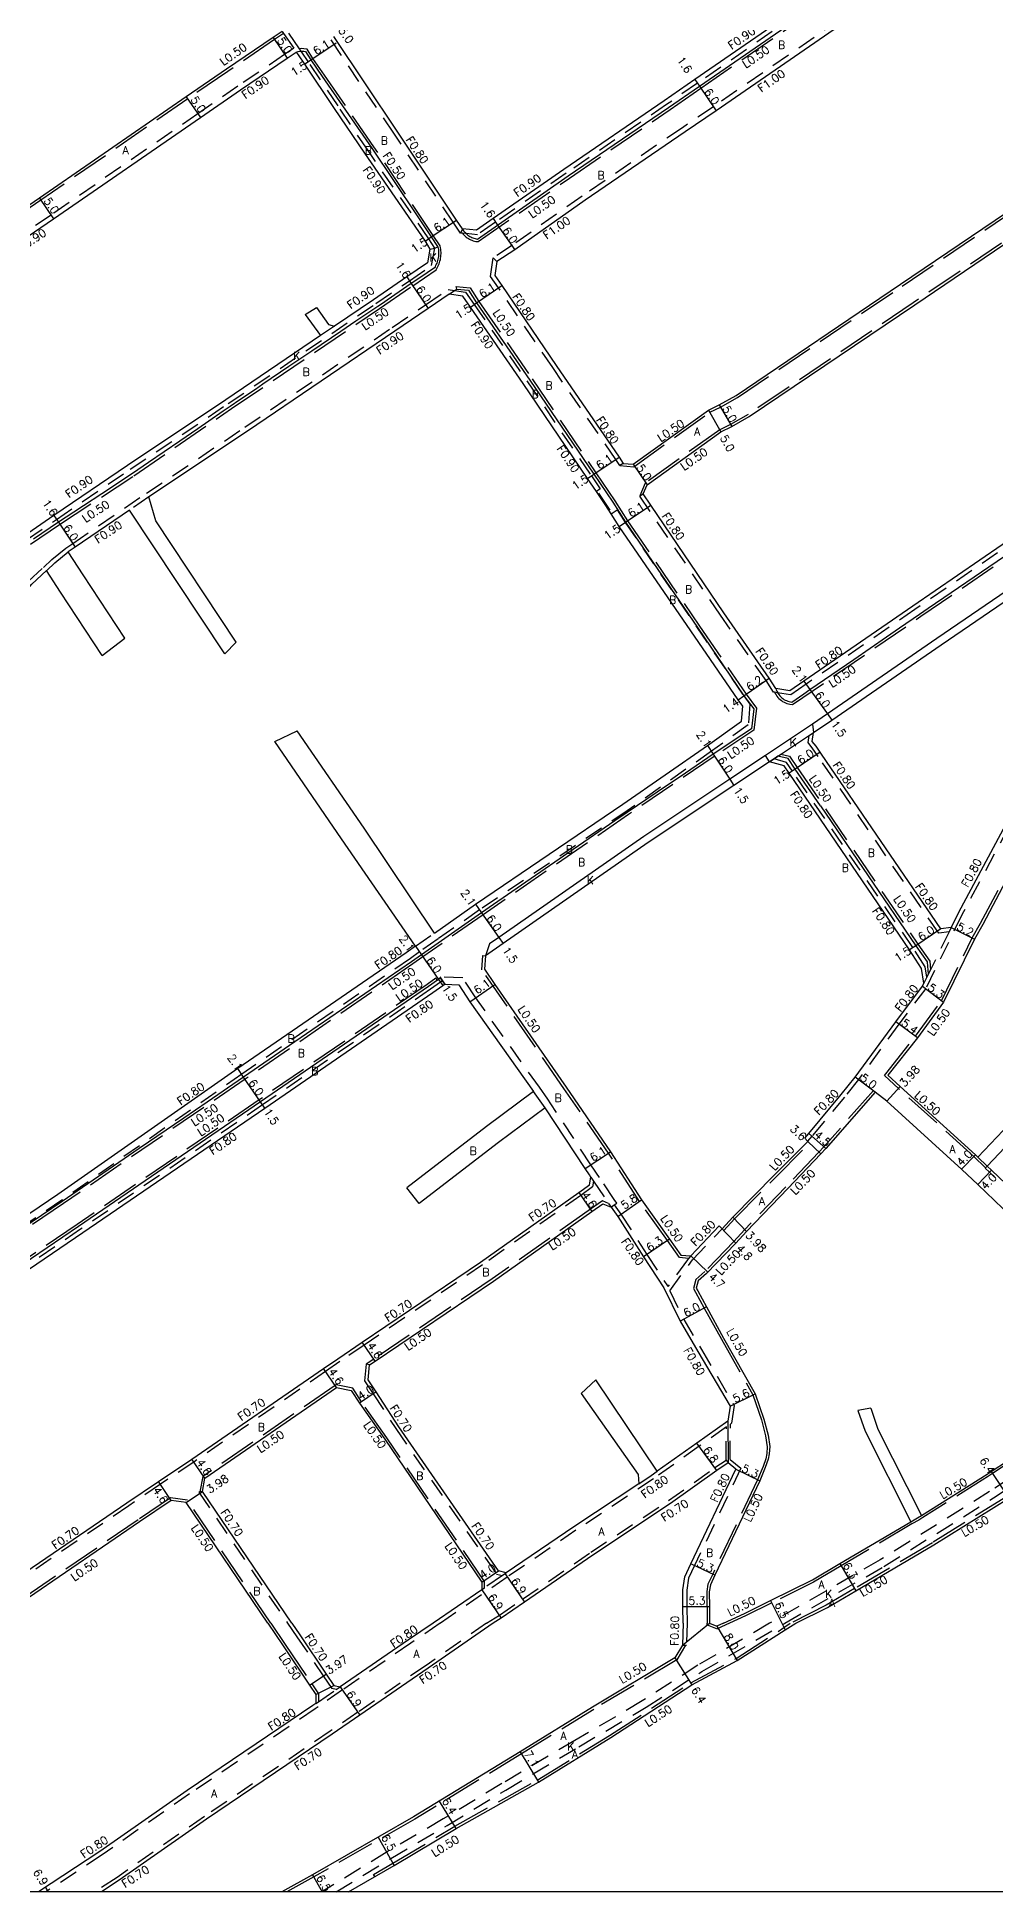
# Model space of a CAD drawing. Header units: metres. Extents: x -9600 to -8800, y -111600 to -110999.
# Drawn here: x -9352.4 to -9160.6, y -111600 to -111229.2 of the extents above; entities that cross this region are included whole.
import ezdxf

# ---------------------------------------------------------------- set-up
doc = ezdxf.new("R2010")
doc.units = ezdxf.units.M
doc.header["$LTSCALE"] = 2.5
doc.linetypes.add('2232000', pattern=[2.5, 1.5, -1])
doc.linetypes.add('22330', pattern=[4, 3, -1])
for name, color, linetype in [('2101000', 177, 'Continuous'), ('2101001', 1, 'Continuous'), ('2102000', 191, 'Continuous'), ('2102001', 191, 'Continuous'), ('2213000', 6, 'Continuous'), ('2227000', 3, 'Continuous'), ('2232000', 4, '2232000'), ('2233000', 62, '22330'), ('5107000', 24, '2232000'), ('6165200', 3, 'Continuous'), ('9201100', 215, 'Continuous'), ('9201500', 222, 'Continuous'), ('9202100', 82, 'Continuous'), ('9202200', 155, 'Continuous'), ('9203500', 155, 'Continuous'), ('999', 7, 'Continuous')]:
    doc.layers.add(name, color=color, linetype=linetype)
doc.styles.add('Dm_Anotation', font='txt.shx', dxfattribs={"bigfont": 'pscdm.shx'})

msp = doc.modelspace()

# ---------------------------------------------------------------- linework, layer by layer
at = {"layer": '2101000'}
for points in [[(-9139.75, -111191.52), (-9162.36, -111206.82), (-9172.96, -111214.06), (-9183.18, -111220.81), (-9186.07, -111222.92), (-9216.5, -111243.93), (-9222.72, -111248.1), (-9242.77, -111261.78), (-9256.84, -111271.67), (-9260.43, -111274.04), (-9260.85, -111276.81), (-9259.42, -111278.85), (-9248.58, -111294.8), (-9235.96, -111313.14), (-9235.15, -111314.39), (-9233.16, -111314.54), (-9218.04, -111303.74), (-9215.9, -111302.7), (-9212.54, -111300.79), (-9179.62, -111278.54), (-9153.73, -111261.04)], [(-9190.39, -111216.67), (-9220.8, -111237.66), (-9226.96, -111241.91), (-9247.04, -111255.61), (-9261.18, -111265.43), (-9264.52, -111267.75), (-9267.31, -111267.48), (-9268.47, -111265.73), (-9280.37, -111247.95), (-9293.05, -111229.07)], [(-9303.38, -111228.01), (-9305.2, -111229.25), (-9314.52, -111235.59), (-9322.55, -111241.12), (-9351.94, -111261.35), (-9360.7, -111267.38), (-9363.11, -111269.06), (-9368.09, -111266.74), (-9382.4, -111245.8), (-9392.48, -111231.05), (-9393.1, -111230.14), (-9393.5, -111229.56), (-9392.73, -111226.66)], [(-9357.8, -111271.45), (-9349.11, -111265.47), (-9319.72, -111245.24), (-9311.71, -111239.73), (-9302.39, -111233.39), (-9300.55, -111232.14), (-9300.14, -111232.68), (-9298.89, -111234.54), (-9292.94, -111243.41), (-9286.93, -111252.35), (-9274.79, -111269.96), (-9273.8, -111271.55), (-9274.29, -111274.31), (-9278.43, -111277.12), (-9285.11, -111281.66), (-9292.88, -111286.93)], [(-9082.79, -111278.24), (-9093.17, -111285.24), (-9098.75, -111289.11), (-9122.74, -111305.74), (-9129.27, -111310.2), (-9150.34, -111324.57), (-9177.21, -111342.93), (-9198.98, -111357.9), (-9201.82, -111359.84), (-9204.58, -111359.37), (-9205.9, -111357.36), (-9215.03, -111344.26), (-9229.62, -111322.72), (-9231.11, -111320.51), (-9230.33, -111318.67), (-9215.57, -111308.09), (-9213.43, -111307.04), (-9209.9, -111305.04), (-9176.81, -111282.68), (-9150.89, -111265.15), (-9147.47, -111262.81), (-9132.45, -111252.52), (-9120.51, -111244.34), (-9106.41, -111234.77)], [(-9272.92, -111408.29), (-9264.66, -111402.53), (-9235.18, -111382.55), (-9218.3, -111370.8), (-9211.47, -111365.91), (-9211.22, -111362.92), (-9212.15, -111361.69), (-9221.61, -111347.88), (-9235.91, -111326.98), (-9237.53, -111324.46), (-9238.58, -111322.82), (-9240.49, -111320.01), (-9242.25, -111317.41), (-9255.15, -111298.42), (-9265.7, -111283.13), (-9267.19, -111280.96), (-9269.96, -111280.58), (-9274.16, -111283.4), (-9280.84, -111287.95), (-9310.34, -111307.93), (-9330.02, -111321.1)], [(-9295.72, -111288.85), (-9314.66, -111301.67), (-9334.29, -111314.81), (-9349.04, -111324.84), (-9355.12, -111328.98), (-9357.85, -111332.16), (-9359.16, -111333.68), (-9382.72, -111361.14)], [(-9333.94, -111323.77), (-9344.76, -111331.12), (-9346.17, -111332.08)], [(-9158.65, -111386.65), (-9168.04, -111404.19), (-9169.5, -111407.16), (-9171.61, -111407.46), (-9195.47, -111372.52), (-9195.75, -111372.12), (-9196.55, -111370.96), (-9197.3, -111369.98), (-9197.07, -111368.21), (-9193.41, -111365.71), (-9171.5, -111350.66), (-9145.06, -111332.59)], [(-9276.7, -111410.9), (-9278.53, -111412.27), (-9312.26, -111435.37), (-9348.28, -111460.54), (-9378.6, -111481.08), (-9399.31, -111494.84), (-9406.31, -111499.54), (-9408.91, -111498.82), (-9409.24, -111498.18), (-9411.19, -111494.59), (-9427.49, -111464.58), (-9431.27, -111457.87), (-9439.76, -111442.81), (-9440.11, -111439.33), (-9434.94, -111433.32), (-9417.33, -111412.68), (-9393.98, -111385.95), (-9388.95, -111379.94), (-9363.05, -111349.9), (-9353.47, -111338.56), (-9350.52, -111335.82)], [(-9137.44, -111410.38), (-9131.67, -111405.68), (-9125.98, -111401.03), (-9108.06, -111386.52), (-9107.27, -111384.68), (-9110.75, -111379.78), (-9121.03, -111364.22), (-9122.41, -111362.12), (-9125.09, -111361.76), (-9131.77, -111365.26), (-9134.24, -111366.56), (-9135.77, -111368.26), (-9150.9, -111385.16), (-9152.96, -111387.47), (-9153.98, -111389.15), (-9163.19, -111406.56), (-9164.85, -111409.5), (-9171.03, -111422.12), (-9176.28, -111429.25), (-9182.18, -111436.71), (-9179.72, -111438.97), (-9164.66, -111452.61), (-9164.65, -111452.62), (-9164.17, -111453.07)], [(-9162.29, -111454.88), (-9161.44, -111455.7), (-9151.4, -111465.3), (-9148.31, -111465.61), (-9146.73, -111463.72), (-9128, -111441.34), (-9123.54, -111437.41), (-9098.96, -111415.67), (-9092.26, -111409.98), (-9090.37, -111408.53), (-9104.42, -111388.71), (-9105.55, -111389.64), (-9123.5, -111403.8), (-9129.09, -111408.73), (-9133.88, -111412.61)], [(-9366.35, -111483.83), (-9343.25, -111468.19), (-9306.84, -111443.3), (-9273.22, -111420.18), (-9271.21, -111418.78), (-9270.8, -111418.5), (-9268.01, -111418.62), (-9265.8, -111422.02), (-9253.06, -111439.94), (-9262.5, -111447), (-9278.41, -111459.2)], [(-9184.69, -111440.08), (-9194.6, -111451.36), (-9195.58, -111452.41), (-9202.21, -111459.39), (-9210.48, -111467.97), (-9212.62, -111470.32), (-9218.44, -111476.34), (-9220.13, -111477.84), (-9220.52, -111479.29), (-9220.22, -111479.85), (-9218.48, -111483.01), (-9215.04, -111489.26), (-9208.73, -111500.42), (-9206.99, -111505.5), (-9206.13, -111508.7), (-9205.82, -111510.97), (-9205.93, -111512.4), (-9206.13, -111513.51), (-9206.7, -111515.18), (-9207.81, -111517.8), (-9216.78, -111536.69), (-9217.7, -111538.62), (-9217.91, -111540), (-9217.89, -111542.99), (-9217.86, -111546.29)], [(-9154.17, -111468.19), (-9164.2, -111458.59), (-9167.38, -111455.55), (-9182.39, -111441.92), (-9184.69, -111440.08)], [(-9369.78, -111546.29), (-9354.69, -111536), (-9334.48, -111522.22), (-9328.13, -111517.92), (-9321.44, -111513.48), (-9295.09, -111495.36), (-9292.23, -111493.39), (-9287.35, -111490.09), (-9263.71, -111474.07), (-9244.04, -111460.18), (-9241.89, -111458.66), (-9241.61, -111457.08), (-9241.9, -111456.65), (-9242.75, -111455.37), (-9250.78, -111443.24), (-9260.09, -111450.19), (-9275.98, -111462.38)], [(-9231.99, -111518.4), (-9245.02, -111527.04), (-9258.55, -111536.23), (-9260.09, -111535.83), (-9280.06, -111506.99), (-9284.58, -111500.05), (-9286.16, -111497.64), (-9285.89, -111494.65), (-9284.77, -111493.9), (-9261.09, -111477.86), (-9241.39, -111463.94), (-9239.23, -111462.41), (-9237.57, -111463.1), (-9236.24, -111464.95), (-9231.08, -111473), (-9226.99, -111479.22), (-9223.73, -111485.91), (-9220.19, -111491.94), (-9213.76, -111502.89), (-9214.22, -111505.85), (-9220.4, -111510.26), (-9228.31, -111515.9)], [(-9301.44, -111546.29), (-9319.31, -111519.92), (-9318.83, -111517.27), (-9292.48, -111499.15), (-9289.54, -111499.73), (-9287.91, -111502.27), (-9282.85, -111509.51), (-9263.39, -111538.1), (-9263.43, -111539.59), (-9273.16, -111546.29)], [(-9223.16, -111546.29), (-9223.18, -111543.02), (-9223.21, -111539.62), (-9222.82, -111537.03), (-9221.57, -111534.41), (-9212.58, -111515.49), (-9214.14, -111514.24), (-9216.4, -111515.76), (-9225.64, -111522.35), (-9241.19, -111532.65), (-9254.86, -111542.07), (-9259.52, -111545.28), (-9261.17, -111546.29)], [(-9215.09, -111546.29), (-9210.85, -111544.37), (-9205.63, -111541.77), (-9197.27, -111537.6), (-9191.77, -111534.36), (-9177.61, -111526.01), (-9176.27, -111525.22), (-9175.47, -111524.72), (-9162.29, -111516.45), (-9161.49, -111515.93), (-9158.21, -111513.79)], [(-9200.58, -111546.29), (-9194.26, -111543.14), (-9188.57, -111539.79), (-9173, -111530.6), (-9157.99, -111521.29), (-9154.39, -111518.82), (-9153.4, -111518.14), (-9149.94, -111521.76), (-9138.57, -111533.7), (-9128.82, -111544.35), (-9127.05, -111546.29)], [(-9306.27, -111546.29), (-9322.61, -111522.15), (-9325.58, -111521.75), (-9331.89, -111526.02), (-9361.61, -111546.29)], [(-9306.27, -111546.29), (-9303.15, -111550.81)], [(-9301.44, -111546.29), (-9299.83, -111548.58)], [(-9299.83, -111548.58), (-9294.59, -111556.44), (-9293.02, -111558.72)], [(-9273.16, -111546.29), (-9278.09, -111549.6)], [(-9261.17, -111546.29), (-9274.19, -111555.28)], [(-9252.11, -111578.06), (-9237.6, -111569.14), (-9221.37, -111558.63), (-9212.3, -111553.76), (-9202.73, -111547.58), (-9200.58, -111546.29)], [(-9223.16, -111546.29), (-9223.26, -111550.64)], [(-9217.86, -111546.29), (-9216.37, -111546.87)], [(-9215.09, -111546.29), (-9216.37, -111546.87)], [(-9303.15, -111550.81), (-9297.88, -111558.65), (-9296.61, -111560.54)], [(-9278.09, -111549.6), (-9291.74, -111558.98)], [(-9223.26, -111550.64), (-9224.79, -111553.22)], [(-9274.19, -111555.28), (-9287.83, -111564.66), (-9293.37, -111568.47), (-9318.5, -111585.47), (-9336.01, -111597.67), (-9339.55, -111600)], [(-9224.79, -111553.22), (-9241.29, -111563.08), (-9255.77, -111571.97), (-9277.08, -111585), (-9297.28, -111596.58), (-9303.46, -111600)], [(-9293.02, -111558.72), (-9291.74, -111558.98)], [(-9296.63, -111562.34), (-9297.25, -111562.76), (-9322.36, -111579.75), (-9339.85, -111591.94), (-9352.11, -111600)], [(-9296.61, -111560.54), (-9296.63, -111562.34)]]:
    msp.add_lwpolyline(points, dxfattribs=at)
msp.add_lwpolyline([(-9262.69, -111412.85), (-9262.87, -111415.54), (-9260.79, -111418.55), (-9246.58, -111439.08), (-9237.66, -111452.01), (-9231.49, -111461.63), (-9225.85, -111469.49), (-9223.61, -111472.67), (-9221.62, -111472.85), (-9215.91, -111466.82), (-9215.36, -111467.41), (-9215.35, -111467.42), (-9213.21, -111465.07), (-9204.87, -111456.65), (-9198.22, -111449.95), (-9198.28, -111449.88), (-9198.8, -111449.27), (-9197.97, -111448.38), (-9191.49, -111440.57), (-9188.69, -111437.08), (-9180.6, -111426.01), (-9175.26, -111418.93), (-9174.95, -111418.3), (-9175.48, -111415.35), (-9177.82, -111411.65), (-9201.95, -111376.34), (-9202.94, -111374.85), (-9205.83, -111374.04), (-9212.99, -111378.79), (-9230.15, -111390.2), (-9259.18, -111410.4)], close=True, dxfattribs=at)
at = {"layer": '2101000', "flags": 128}
msp.add_lwpolyline([(-9290.13, -111600), (-9280.95, -111594.71), (-9268.58, -111587.31), (-9252.11, -111578.06)], dxfattribs=at)
at = {"layer": '2101001'}
msp.add_lwpolyline([(-9275.98, -111462.38), (-9278.41, -111459.2)], dxfattribs=at)
at = {"layer": '2102000'}
for points in [[(-9298.79, -111284.61), (-9295.72, -111288.85)], [(-9296.52, -111283.19), (-9294.09, -111286.64), (-9292.88, -111286.93)], [(-9312.59, -111350.13), (-9328.67, -111325.88), (-9330.02, -111321.1)], [(-9314.86, -111352.49), (-9333.94, -111323.77)], [(-9334.87, -111349.35), (-9343.21, -111336.7), (-9346.17, -111332.08)], [(-9339.39, -111352.82), (-9347.73, -111340.17), (-9350.52, -111335.82)], [(-9276.7, -111410.9), (-9291.5, -111389.45), (-9304.85, -111370.01)], [(-9272.92, -111408.29), (-9286.99, -111387.34), (-9300.34, -111367.89)], [(-9137.44, -111410.38), (-9136.99, -111410.92), (-9136.1, -111411.97), (-9145.29, -111419.52), (-9150.59, -111423.81), (-9146.09, -111434.11), (-9156.6, -111445.12), (-9164.17, -111453.07)], [(-9133.88, -111412.61), (-9133.11, -111413.86), (-9142.87, -111421.87), (-9147.43, -111425.86), (-9143.33, -111434.9), (-9154.07, -111446.17), (-9162.29, -111454.88)], [(-9243.57, -111500.35), (-9232.16, -111516.55), (-9231.99, -111518.4)], [(-9228.31, -111515.9), (-9240.6, -111497.64)], [(-9188.17, -111503.73), (-9186.75, -111507.9), (-9177.61, -111526.01)], [(-9185.59, -111503.31), (-9184.17, -111507.48), (-9175.47, -111524.72)]]:
    msp.add_lwpolyline(points, dxfattribs=at)
at = {"layer": '2102001'}
for points in [[(-9298.79, -111284.61), (-9296.52, -111283.19)], [(-9339.39, -111352.82), (-9334.87, -111349.35)], [(-9314.86, -111352.49), (-9312.59, -111350.13)], [(-9304.85, -111370.01), (-9300.34, -111367.89)], [(-9243.57, -111500.35), (-9240.6, -111497.64)], [(-9185.59, -111503.31), (-9188.17, -111503.73)]]:
    msp.add_lwpolyline(points, dxfattribs=at)
at = {"layer": '2213000'}
for points in [[(-9267.31, -111267.48), (-9267.19, -111267.68), (-9267.06, -111267.88), (-9266.92, -111268.07), (-9266.76, -111268.25), (-9266.6, -111268.42), (-9266.57, -111268.45), (-9266.43, -111268.58), (-9266.24, -111268.74), (-9266.05, -111268.88), (-9265.85, -111269), (-9265.65, -111269.12), (-9265.43, -111269.22), (-9265.21, -111269.31), (-9264.99, -111269.39), (-9264.76, -111269.45), (-9264.53, -111269.5), (-9264.3, -111269.54), (-9246.13, -111256.93), (-9226.06, -111243.23), (-9219.9, -111238.98), (-9189.48, -111217.99)], [(-9300.55, -111232.14), (-9300.19, -111232.04), (-9299.82, -111231.97), (-9299.56, -111231.96), (-9299.44, -111231.95), (-9299.07, -111231.98), (-9298.7, -111232.04)], [(-9295.34, -111237.04), (-9285.44, -111251.35), (-9276.52, -111264.68)], [(-8994.62, -111296.9), (-8994.02, -111296.37), (-8993.75, -111296.12), (-8993.46, -111295.5), (-9006.98, -111280.79), (-9027.38, -111258.17), (-9029.92, -111255.35), (-9032.14, -111254.68), (-9033.89, -111254.56), (-9035.49, -111255.31), (-9041.3, -111259.35), (-9058.69, -111271.44), (-9076.81, -111283.95), (-9082.79, -111288.08), (-9088.56, -111291.9), (-9094.13, -111295.76), (-9118.18, -111312.44), (-9124.71, -111316.89), (-9145.91, -111331.35), (-9172.36, -111349.43), (-9194.28, -111364.49), (-9197.29, -111366.55), (-9197.07, -111368.21)], [(-9272.29, -111271), (-9272.22, -111271.11), (-9272.16, -111271.38), (-9272.12, -111271.65), (-9272.1, -111271.92), (-9272.08, -111272.19), (-9272.08, -111272.46), (-9272.1, -111272.74), (-9272.12, -111273.01), (-9272.16, -111273.28), (-9272.21, -111273.55), (-9272.28, -111273.81), (-9272.36, -111274.07), (-9272.44, -111274.33), (-9272.55, -111274.59), (-9272.66, -111274.83), (-9272.79, -111275.08), (-9272.92, -111275.31), (-9274.38, -111276.31)], [(-9275.22, -111276.87), (-9277.53, -111278.44), (-9282.37, -111281.74)], [(-9269.96, -111280.58), (-9268.87, -111279.82), (-9268.45, -111279.53), (-9266.07, -111279.77), (-9264.46, -111282.28), (-9253.79, -111297.76), (-9241.01, -111316.57), (-9237.22, -111322.16), (-9234.67, -111326.14), (-9220.25, -111347.22), (-9211, -111360.89), (-9208.99, -111363.48), (-9209.45, -111367.44), (-9211.41, -111368.76)], [(-9283.33, -111282.39), (-9284.21, -111282.99), (-9288.6, -111285.96)], [(-9291.66, -111288.03), (-9297.45, -111291.95)], [(-9302.03, -111295.05), (-9307.22, -111298.57)], [(-9308.72, -111299.59), (-9311.84, -111301.7)], [(-9315.16, -111303.96), (-9318.06, -111305.95), (-9320.26, -111307.46), (-9323.88, -111309.95)], [(-9330.11, -111314.22), (-9333.34, -111316.44), (-9335.43, -111317.82)], [(-9337.53, -111319.2), (-9345.09, -111324.16)], [(-9179.84, -111347.29), (-9175.85, -111344.55), (-9174.09, -111343.34)], [(-9189.01, -111353.59), (-9182.47, -111349.09)], [(-9204.58, -111359.37), (-9204.5, -111359.64), (-9204.4, -111359.9), (-9204.28, -111360.15), (-9204.23, -111360.24), (-9204.14, -111360.4), (-9203.98, -111360.63), (-9203.81, -111360.85), (-9203.62, -111361.05), (-9203.42, -111361.24), (-9203.2, -111361.41), (-9202.97, -111361.57), (-9202.72, -111361.71), (-9202.47, -111361.83), (-9202.21, -111361.93), (-9201.94, -111362.01), (-9201.67, -111362.06), (-9201.39, -111362.1), (-9198.99, -111360.45)], [(-9195.66, -111382.89), (-9200.71, -111375.5), (-9202.15, -111373.37), (-9204.18, -111372.94), (-9204.95, -111373.45), (-9205.83, -111374.04), (-9206.66, -111372.79), (-9213.82, -111377.54), (-9231.02, -111388.97), (-9260.04, -111409.17), (-9261.88, -111410.46), (-9262.69, -111412.85)], [(-9222.7, -111376.34), (-9228.34, -111380.13)], [(-9236.8, -111385.86), (-9245.15, -111391.62)], [(-9261.06, -111402.59), (-9263.46, -111404.25), (-9275.5, -111412.63), (-9277.5, -111414.02), (-9300.82, -111430.05)], [(-9174.33, -111414.03), (-9174.29, -111414.08), (-9174.09, -111416.54), (-9174.35, -111417.08), (-9174.95, -111418.3)], [(-9270.8, -111418.5), (-9271.26, -111417.84), (-9271.66, -111417.27), (-9272.07, -111417.55), (-9272.31, -111417.72), (-9274.1, -111418.96), (-9307.69, -111442.06), (-9344.12, -111466.96), (-9372.42, -111486.13)], [(-9305.97, -111433.59), (-9311.08, -111437.11), (-9318.38, -111442.1)], [(-9323.03, -111445.28), (-9331.99, -111451.4)]]:
    msp.add_lwpolyline(points, dxfattribs=at)
at = {"layer": '2227000'}
for points in [[(-9298.7, -111232.04), (-9297.65, -111233.7), (-9295.34, -111237.04)], [(-9276.52, -111264.68), (-9273.54, -111269.12), (-9272.29, -111271)], [(-9274.38, -111276.31), (-9275.22, -111276.87)], [(-9282.37, -111281.74), (-9283.33, -111282.39)], [(-9288.6, -111285.96), (-9291.66, -111288.03)], [(-9297.45, -111291.95), (-9302.03, -111295.05)], [(-9307.22, -111298.57), (-9308.72, -111299.59)], [(-9311.84, -111301.7), (-9313.76, -111303), (-9315.16, -111303.96)], [(-9323.88, -111309.95), (-9330.11, -111314.22)], [(-9335.43, -111317.82), (-9337.53, -111319.2)], [(-9345.09, -111324.16), (-9348.14, -111326.16), (-9353.1, -111329.54)], [(-9174.09, -111343.34), (-9158.85, -111332.92)], [(-9182.47, -111349.09), (-9179.84, -111347.29)], [(-9198.99, -111360.45), (-9197.76, -111359.61), (-9189.01, -111353.59)], [(-9211.41, -111368.76), (-9217.14, -111372.55), (-9222.7, -111376.34)], [(-9228.34, -111380.13), (-9234.34, -111384.16), (-9236.8, -111385.86)], [(-9195.66, -111382.89), (-9176.58, -111410.82), (-9174.33, -111414.03)], [(-9245.15, -111391.62), (-9261.06, -111402.59)], [(-9300.82, -111430.05), (-9305.97, -111433.59)], [(-9318.38, -111442.1), (-9323.03, -111445.28)], [(-9331.99, -111451.4), (-9347.41, -111461.95), (-9375.78, -111481.16), (-9377.87, -111482.58), (-9390.45, -111491.27)]]:
    msp.add_lwpolyline(points, dxfattribs=at)
at = {"layer": '2232000'}
for points in [[(-9140.31, -111190.7), (-9162.93, -111205.99), (-9173.52, -111213.23), (-9183.75, -111219.99), (-9186.65, -111222.11), (-9217.06, -111243.1), (-9223.28, -111247.27), (-9243.34, -111260.95), (-9257.27, -111270.75), (-9261.13, -111273.31), (-9260.43, -111274.04)], [(-9187.32, -111215.65), (-9189.88, -111217.41), (-9220.29, -111238.4), (-9226.45, -111242.66), (-9246.53, -111256.35), (-9260.67, -111266.17), (-9264.28, -111268.67), (-9266.57, -111268.45), (-9267.31, -111268.38), (-9267.69, -111268.34), (-9269.14, -111266.18), (-9281.04, -111248.4), (-9294.51, -111228.33)], [(-9354.52, -111329.65), (-9348.53, -111325.58), (-9333.78, -111315.56), (-9314.15, -111302.42), (-9284.6, -111282.41), (-9277.92, -111277.86), (-9273.47, -111274.84), (-9272.85, -111271.37), (-9274.04, -111269.47), (-9286.19, -111251.85), (-9292.19, -111242.91), (-9298.15, -111234.04), (-9299.42, -111232.14), (-9299.56, -111231.96), (-9299.82, -111231.61), (-9299.91, -111231.48), (-9302.51, -111227.68)], [(-9303.38, -111228.01), (-9303.09, -111228.43), (-9301.06, -111231.4)], [(-9301.06, -111231.4), (-9302.89, -111232.64), (-9312.22, -111238.98), (-9320.23, -111244.5), (-9349.62, -111264.73), (-9358.32, -111270.71), (-9366.89, -111276.72)], [(-9267.31, -111267.48), (-9267.69, -111268.34)], [(-9235.15, -111314.39), (-9235.81, -111314.84), (-9236.63, -111313.59), (-9249.24, -111295.25), (-9260.08, -111279.3), (-9261.69, -111277.01), (-9261.13, -111273.31)], [(-9354.15, -111337.97), (-9351.16, -111335.2), (-9349.49, -111333.62), (-9346.68, -111331.34), (-9345.27, -111330.38), (-9330.52, -111320.35), (-9310.85, -111307.18), (-9281.35, -111287.21), (-9274.66, -111282.66), (-9270.18, -111279.64), (-9268.87, -111279.82), (-9266.67, -111280.13), (-9264.95, -111282.62), (-9254.41, -111297.91), (-9241.51, -111316.91), (-9239.74, -111319.5), (-9240.49, -111320.01)], [(-9082.79, -111279.2), (-9092.72, -111285.9), (-9098.29, -111289.76), (-9122.29, -111306.4), (-9128.82, -111310.86), (-9149.89, -111325.23), (-9176.76, -111343.59), (-9198.53, -111358.56), (-9201.63, -111360.69), (-9204.23, -111360.24), (-9204.84, -111360.14), (-9205.05, -111360.1), (-9206.56, -111357.81), (-9215.69, -111344.72), (-9231.82, -111320.9), (-9231.11, -111320.51)], [(-9292.88, -111286.93), (-9295.72, -111288.85)], [(-9330.02, -111321.1), (-9333.94, -111323.77)], [(-9350.52, -111335.82), (-9350.49, -111335.8), (-9348.89, -111334.3), (-9346.17, -111332.08)], [(-9082.79, -111336.37), (-9091.09, -111339.98), (-9111.07, -111349.03), (-9120.74, -111353.77), (-9127.2, -111357.67), (-9133.91, -111361.19), (-9137.11, -111362.87), (-9139.19, -111365.19), (-9154.32, -111382.09), (-9156.76, -111384.81), (-9157.94, -111387.03), (-9167.32, -111404.54), (-9174.58, -111419.35), (-9179.96, -111426.48), (-9188.05, -111437.57), (-9190.87, -111441.08), (-9197.37, -111448.91), (-9198.28, -111449.88)], [(-9169.92, -111408.03), (-9171.99, -111408.32), (-9196.13, -111372.97), (-9196.41, -111372.57), (-9197.2, -111371.43), (-9198.14, -111370.21), (-9197.95, -111368.8), (-9197.07, -111368.21)], [(-9174.35, -111417.08), (-9174.72, -111415.05), (-9177.16, -111411.21), (-9201.29, -111375.9), (-9202.44, -111374.16), (-9204.95, -111373.45), (-9205.83, -111374.04)], [(-9169.5, -111407.16), (-9169.92, -111408.03), (-9173.66, -111415.67), (-9174.09, -111416.54)], [(-9276.7, -111410.9), (-9272.92, -111408.29)], [(-9271.26, -111417.84), (-9271.67, -111418.13), (-9273.68, -111419.52), (-9307.3, -111442.64), (-9343.7, -111467.52), (-9366.8, -111483.17), (-9370.16, -111485.44), (-9374.08, -111488.1), (-9402.4, -111507.67), (-9402.9, -111510.35), (-9403.12, -111511.55), (-9402.94, -111511.9), (-9397.4, -111522.62), (-9389.18, -111537.55), (-9384.36, -111546.29)], [(-9271.66, -111417.27), (-9271.26, -111417.84), (-9270.8, -111418.5)], [(-9250.78, -111443.24), (-9251.4, -111442.31), (-9253.06, -111439.94)], [(-9133.8, -111484.14), (-9145.5, -111472.51), (-9146.35, -111471.56), (-9147.97, -111469.77), (-9148, -111469.09), (-9148.76, -111468.32), (-9149.18, -111468.29), (-9150.4, -111467.09), (-9151.81, -111465.74), (-9161.85, -111456.13), (-9162.71, -111455.31), (-9162.64, -111455.24), (-9162.29, -111454.88)], [(-9241.05, -111457.92), (-9241.25, -111459.06), (-9243.64, -111460.75), (-9263.31, -111474.65), (-9286.96, -111490.67), (-9291.84, -111493.97), (-9294.69, -111495.94), (-9321.04, -111514.06), (-9327.74, -111518.5), (-9334.08, -111522.8), (-9354.29, -111536.58), (-9354.41, -111536.41), (-9354.69, -111536)], [(-9236.92, -111462.64), (-9235.58, -111464.5), (-9230.41, -111472.57), (-9226.3, -111478.82), (-9226.21, -111478.99)], [(-9225.82, -111479.8), (-9221.24, -111473.62), (-9215.36, -111467.41)], [(-9221.62, -111472.85), (-9222.04, -111473.38), (-9222.25, -111473.63), (-9226.21, -111478.99)], [(-9225.82, -111479.8), (-9223.03, -111485.53), (-9219.5, -111491.53), (-9212.92, -111502.73), (-9213.48, -111506.31)], [(-9285.89, -111494.65), (-9286.58, -111494.51), (-9286.88, -111497.82), (-9285.17, -111500.44), (-9280.64, -111507.38), (-9260.52, -111536.44), (-9259.31, -111536.76)], [(-9214.49, -111507.03), (-9219.93, -111510.91), (-9229.07, -111517.42), (-9244.58, -111527.7), (-9258.33, -111537.05), (-9271.75, -111546.29)], [(-9214.53, -111513.66), (-9214.49, -111507.03)], [(-9213.73, -111513.55), (-9213.69, -111506.45)], [(-9213.48, -111506.31), (-9213.69, -111506.45)], [(-9262.51, -111546.29), (-9259.9, -111544.69), (-9255.26, -111541.5), (-9241.58, -111532.07), (-9226.04, -111521.77), (-9216.79, -111515.18), (-9214.53, -111513.66)], [(-9213.73, -111513.55), (-9211.59, -111515.27), (-9220.85, -111534.76), (-9222.05, -111537.27), (-9222.41, -111539.68), (-9222.38, -111543.04), (-9222.36, -111546.29)], [(-9214.53, -111513.66), (-9214.14, -111514.24)], [(-9231.99, -111518.4), (-9229.52, -111516.76), (-9228.31, -111515.9)], [(-9319.31, -111519.92), (-9319.84, -111520.03), (-9320.05, -111520.08), (-9302.28, -111546.29)], [(-9258.55, -111536.23), (-9258.78, -111536.39), (-9259.31, -111536.76), (-9262.92, -111539.24), (-9263.43, -111539.59)], [(-9302.28, -111546.29), (-9300.42, -111548.97)], [(-9271.75, -111546.29), (-9277.64, -111550.26)], [(-9262.51, -111546.29), (-9274.58, -111554.71)], [(-9222.36, -111546.29), (-9222.46, -111550.66)], [(-9300.42, -111548.97), (-9295.17, -111556.83), (-9293.43, -111559.35)], [(-9277.64, -111550.26), (-9291.29, -111559.63)], [(-9223.26, -111550.64), (-9222.69, -111550.65), (-9222.46, -111550.66)], [(-9274.58, -111554.71), (-9288.23, -111564.08), (-9293.77, -111567.89), (-9318.9, -111584.9), (-9336.4, -111597.09), (-9340.83, -111600)], [(-9296.63, -111562.34), (-9296.13, -111561.99), (-9292.55, -111559.53), (-9291.74, -111558.98)], [(-9291.29, -111559.63), (-9296.18, -111563)], [(-9292.55, -111559.53), (-9293.43, -111559.35)], [(-9296.18, -111563), (-9296.8, -111563.43), (-9321.9, -111580.41), (-9339.4, -111592.6), (-9350.65, -111600)]]:
    msp.add_lwpolyline(points, dxfattribs=at)
at = {"layer": '2233000'}
for points in [[(-9037.18, -111246.31), (-9037.16, -111245.41), (-9040.3, -111241.15), (-9044.41, -111234.86), (-9054.06, -111220.67), (-9061.06, -111210.36), (-9062.93, -111207.84), (-9064.7, -111207.65), (-9065.77, -111207.54), (-9067.36, -111207.45), (-9082.79, -111217.99), (-9091.59, -111224.1), (-9120.8, -111243.92), (-9132.73, -111252.1), (-9147.75, -111262.4), (-9151.17, -111264.74), (-9177.09, -111282.27), (-9210.16, -111304.61), (-9213.67, -111306.6), (-9215.83, -111307.66), (-9230.74, -111318.35), (-9231.82, -111320.9)], [(-9267.31, -111268.38), (-9267.14, -111268.59), (-9266.95, -111268.78), (-9266.91, -111268.82), (-9266.76, -111268.96), (-9266.55, -111269.13), (-9266.34, -111269.29), (-9266.11, -111269.43), (-9265.88, -111269.56), (-9265.64, -111269.68), (-9265.39, -111269.78), (-9265.14, -111269.87), (-9264.88, -111269.94), (-9264.62, -111270), (-9264.18, -111270.06), (-9245.85, -111257.34), (-9225.77, -111243.64), (-9219.61, -111239.39), (-9189.19, -111218.4), (-9187.51, -111217.23), (-9187.79, -111216.82)], [(-9303.09, -111228.43), (-9304.92, -111229.67), (-9314.24, -111236.01), (-9322.27, -111241.53), (-9351.66, -111261.76), (-9360.41, -111267.79), (-9362.84, -111269.48)], [(-9353.71, -111330.56), (-9347.9, -111326.61), (-9333.06, -111316.86), (-9313.48, -111303.41), (-9283.93, -111283.4), (-9277.25, -111278.86), (-9272.55, -111275.66), (-9272.35, -111275.32), (-9272.21, -111275.05), (-9272.09, -111274.78), (-9271.98, -111274.51), (-9271.88, -111274.23), (-9271.8, -111273.94), (-9271.72, -111273.65), (-9271.67, -111273.36), (-9271.63, -111273.07), (-9271.6, -111272.77), (-9271.58, -111272.48), (-9271.58, -111272.18), (-9271.6, -111271.88), (-9271.63, -111271.59), (-9271.67, -111271.29), (-9271.74, -111270.91), (-9273.13, -111268.85), (-9285.02, -111251.07), (-9294.92, -111236.77), (-9297.23, -111233.43), (-9298.39, -111231.58), (-9299.01, -111231.48), (-9299.44, -111231.45), (-9299.87, -111231.48), (-9299.91, -111231.48)], [(-9235.81, -111314.84), (-9233.01, -111315.06), (-9217.79, -111304.17), (-9215.67, -111303.14), (-9212.28, -111301.21), (-9179.34, -111278.96), (-9153.45, -111261.45)], [(-9268.45, -111279.53), (-9268.58, -111279.01), (-9265.78, -111279.29), (-9264.04, -111282.01), (-9253.38, -111297.48), (-9240.6, -111316.29), (-9236.8, -111321.89), (-9234.25, -111325.87), (-9219.84, -111346.94), (-9210.55, -111360.53), (-9208.47, -111363.34), (-9208.98, -111367.72), (-9216.91, -111373), (-9234.06, -111384.57), (-9263.18, -111404.66), (-9275.21, -111413.04), (-9277.21, -111414.43), (-9310.79, -111437.52), (-9347.13, -111462.36), (-9375.5, -111481.58)], [(-9204.84, -111360.14), (-9204.72, -111360.38), (-9204.56, -111360.66), (-9204.39, -111360.92), (-9204.19, -111361.17), (-9203.97, -111361.4), (-9203.74, -111361.62), (-9203.49, -111361.82), (-9203.23, -111362), (-9202.95, -111362.15), (-9202.67, -111362.29), (-9202.37, -111362.4), (-9202.07, -111362.49), (-9201.76, -111362.56), (-9201.27, -111362.62), (-9175.57, -111344.96), (-9148.88, -111326.72), (-9121.31, -111307.91), (-9091.7, -111287.38), (-9082.79, -111281.39)], [(-9162.64, -111455.24), (-9165, -111452.98), (-9165, -111452.97), (-9180.05, -111439.34), (-9182.85, -111436.78), (-9182.58, -111436.41), (-9176.67, -111428.94), (-9171.46, -111421.86), (-9165.3, -111409.27), (-9163.63, -111406.33), (-9154.41, -111388.91), (-9153.37, -111387.17), (-9151.27, -111384.82), (-9136.14, -111367.93), (-9134.55, -111366.16), (-9132, -111364.82), (-9125.32, -111361.31), (-9124.87, -111361.08)], [(-9204.18, -111372.94), (-9203.6, -111372.55), (-9201.85, -111372.92), (-9200.3, -111375.22), (-9176.17, -111410.53), (-9173.81, -111413.9), (-9173.66, -111415.67)], [(-9222.04, -111473.38), (-9223.89, -111473.19), (-9226.28, -111469.75), (-9231.88, -111461.94), (-9238.08, -111452.28), (-9246.99, -111439.36), (-9263.39, -111415.67), (-9263.19, -111412.78), (-9262.69, -111412.85)], [(-9272.31, -111417.72), (-9272.6, -111417.31), (-9274.38, -111418.55), (-9307.97, -111441.65), (-9344.4, -111466.55), (-9372.7, -111485.72), (-9374.79, -111487.14), (-9394.99, -111501.09), (-9403.52, -111506.99), (-9403.24, -111507.4)], [(-9184.69, -111440.08), (-9185.08, -111439.77), (-9194.97, -111451.02), (-9195.96, -111452.08), (-9202.58, -111459.05), (-9210.84, -111467.62), (-9212.98, -111469.97), (-9218.79, -111475.98), (-9220.57, -111477.57), (-9221.06, -111479.35), (-9220.66, -111480.09), (-9218.92, -111483.26), (-9215.48, -111489.51), (-9209.19, -111500.62), (-9207.47, -111505.64), (-9206.63, -111508.8), (-9206.32, -111510.99), (-9206.42, -111512.34), (-9206.61, -111513.39), (-9207.16, -111514.98), (-9208.26, -111517.6), (-9217.23, -111536.47), (-9218.18, -111538.47), (-9218.41, -111539.96), (-9218.36, -111546.29)], [(-9215.35, -111467.42), (-9214.98, -111467.76), (-9212.85, -111465.41), (-9204.52, -111457), (-9197.89, -111450.33), (-9198.22, -111449.95)], [(-9164.17, -111453.07), (-9162.29, -111454.88)], [(-9238.07, -111462.35), (-9239.3, -111461.85), (-9241.67, -111463.52), (-9261.37, -111477.45), (-9285.06, -111493.49), (-9286.17, -111494.24), (-9286.58, -111494.51)], [(-9134.86, -111489.07), (-9134.48, -111489.4), (-9135.39, -111490.41), (-9137.91, -111493.6), (-9141.64, -111498.23), (-9143.11, -111499.72), (-9145.79, -111502.71), (-9153.29, -111510.02), (-9157.9, -111514.18), (-9161.21, -111516.35), (-9162.02, -111516.87), (-9175.21, -111525.14), (-9176.01, -111525.65), (-9177.36, -111526.44), (-9191.52, -111534.79), (-9197.03, -111538.04), (-9205.41, -111542.21), (-9210.64, -111544.82), (-9213.88, -111546.29)], [(-9262.92, -111539.24), (-9262.88, -111537.95), (-9282.44, -111509.23), (-9287.5, -111501.99), (-9289.24, -111499.29), (-9292.59, -111498.62), (-9292.77, -111498.74), (-9319.28, -111516.97), (-9319.84, -111520.03)], [(-9153.4, -111518.14), (-9153.68, -111517.73), (-9154.67, -111518.4), (-9158.26, -111520.87), (-9173.26, -111530.18), (-9188.83, -111539.36), (-9194.5, -111542.7), (-9201.71, -111546.29)], [(-9305.66, -111546.29), (-9322.32, -111521.69), (-9325.7, -111521.23), (-9332.17, -111525.61), (-9362.5, -111546.29)], [(-9305.66, -111546.29), (-9302.74, -111550.53)], [(-9252.37, -111577.63), (-9237.86, -111568.72), (-9221.62, -111558.2), (-9212.56, -111553.33), (-9202.99, -111547.16), (-9201.71, -111546.29)], [(-9218.36, -111546.63), (-9218.36, -111546.29)], [(-9218.36, -111546.63), (-9216.36, -111547.41)], [(-9213.88, -111546.29), (-9216.36, -111547.41)], [(-9302.74, -111550.53), (-9297.47, -111558.37), (-9296.11, -111560.39)], [(-9222.69, -111550.65), (-9224.42, -111553.59)], [(-9224.42, -111553.59), (-9241.03, -111563.51), (-9255.51, -111572.4), (-9276.83, -111585.43), (-9297.04, -111597.02), (-9302.43, -111600)], [(-9296.11, -111560.39), (-9296.13, -111561.99)], [(-9284.82, -111596.94), (-9285.07, -111596.5), (-9281.2, -111594.28), (-9268.84, -111586.87), (-9252.37, -111577.63)]]:
    msp.add_lwpolyline(points, dxfattribs=at)
at = {"layer": '5107000'}
for points in [[(-9237.53, -111324.46), (-9236.35, -111323.7), (-9234.74, -111326.21), (-9220.45, -111347.09), (-9211, -111360.89), (-9209.78, -111362.5), (-9210.13, -111366.67), (-9217.49, -111371.94), (-9234.32, -111383.84), (-9263.87, -111403.68), (-9272.13, -111409.44), (-9275.88, -111412.04), (-9277.72, -111413.41), (-9311.46, -111436.52), (-9347.49, -111461.7), (-9377.82, -111482.24)], [(-9241.61, -111457.08), (-9241.05, -111457.92), (-9238.07, -111462.35), (-9237.57, -111463.1), (-9236.92, -111462.64), (-9236.44, -111462.27), (-9236.91, -111461.57), (-9239.89, -111457.14), (-9240.45, -111456.3), (-9240.74, -111455.87), (-9241.58, -111454.6), (-9249.62, -111442.46), (-9250.24, -111441.52), (-9251.91, -111439.13), (-9264.65, -111421.24), (-9267.22, -111417.26), (-9271.81, -111417.05), (-9271.66, -111417.27)], [(-9152.39, -111513.76), (-9161.82, -111519.97), (-9183.74, -111533.64), (-9205.84, -111546.29), (-9220.18, -111554.68), (-9231.31, -111561.81), (-9244.78, -111569.7), (-9259.41, -111578.35), (-9271.16, -111585.42), (-9282.39, -111592.02), (-9295.44, -111600)], [(-9292.56, -111600), (-9281.62, -111593.3), (-9270.39, -111586.71), (-9258.64, -111579.63), (-9244.02, -111570.99), (-9230.53, -111563.09), (-9219.4, -111555.96), (-9202.82, -111546.29), (-9182.97, -111534.93), (-9161.01, -111521.23), (-9151.47, -111514.95)]]:
    msp.add_lwpolyline(points, dxfattribs=at)
at = {"layer": '6165200'}
msp.add_lwpolyline([(-9240.09, -111320.32), (-9238.45, -111322.74), (-9237.83, -111323.71)], dxfattribs=at)
at = {"layer": '9201100'}
for points in [[(-9305.2, -111229.25), (-9302.39, -111233.39)], [(-9297.65, -111233.7), (-9292.58, -111230.3)], [(-9298.89, -111234.54), (-9297.65, -111233.7)], [(-9220.8, -111237.66), (-9219.9, -111238.98)], [(-9219.9, -111238.98), (-9216.5, -111243.93)], [(-9322.55, -111241.12), (-9319.72, -111245.24)], [(-9351.94, -111261.35), (-9349.11, -111265.47)], [(-9273.54, -111269.12), (-9268.47, -111265.73)], [(-9261.18, -111265.43), (-9260.27, -111266.74)], [(-9260.27, -111266.74), (-9256.84, -111271.67)], [(-9274.79, -111269.96), (-9273.54, -111269.12)], [(-9278.43, -111277.12), (-9277.53, -111278.44)], [(-9277.53, -111278.44), (-9274.16, -111283.4)], [(-9264.46, -111282.28), (-9259.42, -111278.85)], [(-9265.7, -111283.13), (-9264.46, -111282.28)], [(-9218.04, -111303.74), (-9215.57, -111308.09)], [(-9215.9, -111302.7), (-9213.43, -111307.04)], [(-9241.01, -111316.57), (-9235.96, -111313.14)], [(-9233.16, -111314.54), (-9230.33, -111318.67)], [(-9242.25, -111317.41), (-9241.01, -111316.57)], [(-9349.04, -111324.84), (-9348.14, -111326.16)], [(-9348.14, -111326.16), (-9344.76, -111331.12)], [(-9235.91, -111326.98), (-9234.67, -111326.14)], [(-9234.67, -111326.14), (-9229.62, -111322.72)], [(-9211, -111360.89), (-9205.9, -111357.36)], [(-9198.98, -111357.9), (-9197.76, -111359.61)], [(-9197.76, -111359.61), (-9194.28, -111364.49)], [(-9212.15, -111361.69), (-9211, -111360.89)], [(-9194.28, -111364.49), (-9193.41, -111365.71)], [(-9218.3, -111370.8), (-9217.14, -111372.55)], [(-9217.14, -111372.55), (-9213.82, -111377.54)], [(-9195.75, -111372.12), (-9200.71, -111375.5)], [(-9213.82, -111377.54), (-9212.99, -111378.79)], [(-9200.71, -111375.5), (-9201.95, -111376.34)], [(-9264.66, -111402.53), (-9263.46, -111404.25)], [(-9263.46, -111404.25), (-9260.04, -111409.17)], [(-9171.61, -111407.46), (-9176.58, -111410.82)], [(-9169.5, -111407.16), (-9164.85, -111409.5)], [(-9276.7, -111410.9), (-9275.5, -111412.63)], [(-9260.04, -111409.17), (-9259.18, -111410.4)], [(-9176.58, -111410.82), (-9177.82, -111411.65)], [(-9275.5, -111412.63), (-9272.07, -111417.55)], [(-9272.07, -111417.55), (-9271.21, -111418.78)], [(-9265.8, -111422.02), (-9260.79, -111418.55)], [(-9175.26, -111418.93), (-9171.03, -111422.12)], [(-9176.28, -111429.25), (-9180.6, -111426.01)], [(-9311.08, -111437.11), (-9312.26, -111435.37)], [(-9307.69, -111442.06), (-9311.08, -111437.11)], [(-9184.69, -111440.08), (-9188.69, -111437.08)], [(-9182.39, -111441.92), (-9179.72, -111438.97)], [(-9306.84, -111443.3), (-9307.69, -111442.06)], [(-9197.97, -111448.38), (-9194.6, -111451.36)], [(-9242.75, -111455.37), (-9237.66, -111452.01)], [(-9198.22, -111449.95), (-9195.58, -111452.41)], [(-9164.66, -111452.61), (-9167.43, -111455.5)], [(-9161.44, -111455.7), (-9164.2, -111458.59)], [(-9244.04, -111460.18), (-9241.39, -111463.94)], [(-9236.24, -111464.95), (-9231.49, -111461.63)], [(-9215.91, -111466.82), (-9212.62, -111470.32)], [(-9210.48, -111467.97), (-9213.21, -111465.07)], [(-9225.85, -111469.49), (-9231.08, -111473)], [(-9221.62, -111472.85), (-9218.21, -111476.08)], [(-9218.48, -111483.01), (-9223.73, -111485.91)], [(-9284.77, -111493.9), (-9287.35, -111490.09)], [(-9292.48, -111499.15), (-9295.09, -111495.36)], [(-9284.58, -111500.05), (-9287.91, -111502.27)], [(-9213.76, -111502.89), (-9208.73, -111500.42)], [(-9216.4, -111515.76), (-9220.4, -111510.26)], [(-9318.83, -111517.27), (-9321.44, -111513.48)], [(-9325.58, -111521.75), (-9328.13, -111517.92)], [(-9212.58, -111515.49), (-9207.81, -111517.8)], [(-9161.49, -111515.93), (-9157.99, -111521.29)], [(-9322.61, -111522.15), (-9319.31, -111519.92)], [(-9258.78, -111536.39), (-9254.86, -111542.07)], [(-9216.78, -111536.69), (-9221.57, -111534.41)], [(-9191.77, -111534.36), (-9188.57, -111539.79)], [(-9263.43, -111539.59), (-9259.52, -111545.28)], [(-9217.89, -111542.99), (-9223.18, -111543.02)], [(-9205.63, -111541.77), (-9202.73, -111547.58)], [(-9216.37, -111546.87), (-9212.3, -111553.76)], [(-9224.79, -111553.22), (-9221.37, -111558.63)], [(-9297.88, -111558.65), (-9294.59, -111556.44)], [(-9291.74, -111558.98), (-9287.83, -111564.66)], [(-9255.77, -111571.97), (-9252.11, -111578.06)], [(-9297.28, -111596.58), (-9295.35, -111600)], [(-9350.75, -111599.11), (-9350.17, -111600)]]:
    msp.add_lwpolyline(points, dxfattribs=at)
at = {"layer": '9201100', "flags": 128}
for points in [[(-9268.58, -111587.31), (-9271.92, -111581.85)], [(-9284.16, -111589.06), (-9280.95, -111594.71)]]:
    msp.add_lwpolyline(points, dxfattribs=at)
at = {"layer": '9202200'}
for points in [[(-9273.8, -111271.55), (-9272.85, -111271.37), (-9272.22, -111271.11)], [(-9197.29, -111366.55), (-9206.66, -111372.79)], [(-9205.83, -111374.04), (-9197.07, -111368.21)], [(-9214.22, -111505.85), (-9214.14, -111514.24)], [(-9263.39, -111538.1), (-9260.09, -111535.83)], [(-9263.39, -111538.1), (-9260.09, -111535.83)], [(-9223.26, -111550.64), (-9217.86, -111546.29)], [(-9296.61, -111560.54), (-9293.02, -111558.72)]]:
    msp.add_lwpolyline(points, dxfattribs=at)
at = {"layer": '999'}
msp.add_lwpolyline([(-9600, -111000), (-8800, -111000), (-8800, -111600), (-9600, -111600)], close=True, dxfattribs=at)

# ---------------------------------------------------------------- texts
at = {"layer": '9201500', "style": 'Dm_Anotation'}
for s, rotation, p in [('5.0', 304.2126, (-9304.48, -111229.86)), ('6.1', 33.8772, (-9296.5, -111232.81)), ('5.0', 305.1837, (-9292.22, -111227.84)), ('1.6', 304.4841, (-9224.46, -111233.75)), ('1.5', 33.8772, (-9301, -111237.08)), ('5.0', 304.54, (-9321.79, -111241.67)), ('6.0', 304.4841, (-9219.02, -111240.08)), ('5.0', 304.5393, (-9351.16, -111261.89)), ('1.6', 304.7733, (-9263.89, -111262.67)), ('6.1', 33.7923, (-9272.39, -111268.23)), ('1.5', 33.7924, (-9276.94, -111272.39)), ('6.0', 304.773, (-9259.39, -111267.83)), ('1.6', 304.2104, (-9280.76, -111274.74)), ('6.0', 304.2103, (-9276.66, -111279.54)), ('6.1', 34.3093, (-9263.32, -111281.38)), ('1.5', 34.3095, (-9268.09, -111285.62)), ('5.0', 299.5868, (-9215.37, -111303.43)), ('5.0', 299.5869, (-9215.83, -111309.27)), ('6.1', 34.1902, (-9239.87, -111315.67)), ('5.0', 304.3486, (-9232.57, -111315.23)), ('1.5', 34.1904, (-9244.72, -111319.78)), ('1.6', 304.2071, (-9351.43, -111322.29)), ('6.1', 34.0941, (-9233.52, -111325.25)), ('6.0', 304.2071, (-9347.27, -111327.26)), ('1.5', 34.0934, (-9238.32, -111329.72)), ('2.1', 305.5178, (-9201.45, -111355.62)), ('6.2', 34.7152, (-9209.82, -111359.96)), ('1.4', 34.6905, (-9214.55, -111364.42)), ('6.0', 305.518, (-9196.87, -111360.69)), ('1.5', 305.529, (-9193.66, -111366.52)), ('2.1', 303.6095, (-9220.58, -111368.53)), ('6.0', 303.6115, (-9216.28, -111373.66)), ('6.0', 34.3054, (-9199.61, -111374.63)), ('1.5', 34.3001, (-9204.41, -111378.77)), ('1.5', 303.6548, (-9213.14, -111379.76)), ('2.1', 304.8422, (-9267.76, -111400.23)), ('6.0', 304.8422, (-9262.58, -111405.34)), ('6.0', 34.0717, (-9175.48, -111409.95)), ('5.2', 333.2839, (-9168.56, -111407.52)), ('2.1', 304.8432, (-9280.06, -111409.41)), ('1.5', 304.8422, (-9259.4, -111411.71)), ('1.5', 33.8585, (-9180.19, -111414.14)), ('6.0', 304.8424, (-9274.62, -111413.72)), ('1.5', 304.8422, (-9271.52, -111419.31)), ('6.1', 34.6887, (-9264.34, -111420.6)), ('5.3', 322.9769, (-9174.36, -111419.49)), ('5.4', 323.1575, (-9179.66, -111426.59)), ('2.1', 304.3548, (-9314.4, -111433.18)), ('5.0', 323.1306, (-9187.91, -111437.54)), ('3.98', 47.7737, (-9178.85, -111439.21)), ('6.0', 304.3544, (-9310.2, -111438.21)), ('1.5', 304.3549, (-9307.15, -111444.04)), ('3.6', 317.0395, (-9201.91, -111447.61)), ('4.5', 318.5313, (-9197.04, -111448.86)), ('6.1', 33.5104, (-9241.14, -111454.06)), ('4.0', 46.2504, (-9167.46, -111455.04)), ('4.0', 46.2504, (-9162.61, -111459.75)), ('4.6', 305.2459, (-9243.56, -111460.69)), ('5.8', 34.9503, (-9234.88, -111463.61)), ('6.3', 33.8682, (-9229.85, -111472.06)), ('3.98', 313.2952, (-9210.79, -111468.81)), ('4.8', 313.2928, (-9212.65, -111471.45)), ('4.7', 316.5181, (-9218.21, -111477.18)), ('6.0', 28.8051, (-9222.56, -111485.14)), ('4.6', 304.1064, (-9286.43, -111490.78)), ('4.6', 304.5149, (-9294.21, -111495.98)), ('4.0', 33.6405, (-9287.64, -111501.76)), ('5.6', 26.2, (-9212.72, -111502.27)), ('6.8', 306.0426, (-9219.26, -111511.65)), ('4.6', 304.5162, (-9320.61, -111514.12)), ('5.3', 334.2118, (-9211.59, -111515.86)), ('6.4', 303.1774, (-9163.88, -111513.75)), ('3.98', 34.109, (-9317.86, -111520.41)), ('4.6', 303.5907, (-9329.32, -111519.7)), ('5.3', 334.5739, (-9220.58, -111534.77)), ('4.0', 34.5351, (-9263.22, -111537.53)), ('6.9', 304.551, (-9257.65, -111537.86)), ('6.3', 300.5236, (-9191.25, -111534.7)), ('6.9', 304.5631, (-9262.3, -111541.06)), ('5.3', 0.3829, (-9222.07, -111542.59)), ('6.5', 296.489, (-9204.91, -111542.48)), ('8.0', 300.5577, (-9215.06, -111548.89)), ('3.97', 33.9111, (-9294, -111556.59)), ('6.9', 304.5044, (-9290.61, -111560.44)), ('6.4', 302.265, (-9221.61, -111559.62)), ('7.1', 301.015, (-9255.04, -111572.35)), ('6.4', 301.4375, (-9271.47, -111581.79)), ('6.5', 299.599, (-9283.61, -111589.06)), ('6.9', 303.3283, (-9353.32, -111596.06)), ('6.5', 299.428, (-9296.61, -111597.12))]:
    msp.add_text(s, height=1.6, rotation=rotation, dxfattribs=at).set_placement(p)
at = {"layer": '9202100', "style": 'Dm_Anotation'}
for s, p in [('B', (-9204.13, -111231.53)), ('A', (-9335.31, -111252.54)), ('B', (-9286.86, -111252.65)), ('B', (-9283.67, -111250.65)), ('B', (-9240.29, -111257.57)), ('K', (-9273.87, -111274)), ('K', (-9301.19, -111293.69)), ('B', (-9299.3, -111296.91)), ('B', (-9253.45, -111301.32)), ('B', (-9250.69, -111299.62)), ('A', (-9220.96, -111308.82)), ('B', (-9225.95, -111342.5)), ('B', (-9222.75, -111340.38)), ('K', (-9201.86, -111370.93)), ('B', (-9246.64, -111392.36)), ('B', (-9186.19, -111393.05)), ('B', (-9244.16, -111394.95)), ('B', (-9191.4, -111396.03)), ('K', (-9242.42, -111398.53)), ('B', (-9302.3, -111430.2)), ('B', (-9300.24, -111433.11)), ('B', (-9297.56, -111436.71)), ('B', (-9248.87, -111442.06)), ('B', (-9265.88, -111452.65)), ('A', (-9169.86, -111452.3)), ('A', (-9207.98, -111462.69)), ('B', (-9263.35, -111476.92)), ('B', (-9308.26, -111507.85)), ('B', (-9276.56, -111517.62)), ('A', (-9240.09, -111528.76)), ('B', (-9218.55, -111533)), ('A', (-9196.06, -111539.31)), ('B', (-9309.17, -111540.65)), ('K', (-9194.75, -111541.22)), ('A', (-9193.98, -111543.01)), ('A', (-9277.12, -111553.23)), ('A', (-9247.68, -111569.58)), ('K', (-9246.33, -111571.74)), ('A', (-9245.4, -111573.31)), ('A', (-9317.58, -111581.11))]:
    msp.add_text(s, height=1.6, dxfattribs=at).set_placement(p)
at = {"layer": '9203500', "style": 'Dm_Anotation'}
for s, rotation, p in [('F0.90', 34.8611, (-9213.44, -111231.71)), ('L0.50', 34.8611, (-9315.15, -111234.95)), ('L0.50', 34.8611, (-9210.59, -111235.46)), ('F0.90', 34.8611, (-9310.76, -111241.58)), ('F1.00', 34.8611, (-9207.51, -111240.28)), ('F0.80', 304.3484, (-9278.71, -111249.7)), ('F0.90', 304.3484, (-9287.31, -111255.73)), ('F0.50', 304.3484, (-9283.31, -111252.87)), ('F0.90', 34.8611, (-9256.31, -111261.16)), ('L0.50', 34.8611, (-9253.4, -111265.43)), ('F1.00', 34.8611, (-9250.47, -111269.65)), ('F0.90', 33.4592, (-9355.43, -111272.02)), ('F0.90', 34.8611, (-9289.67, -111283.6)), ('F0.80', 304.3484, (-9257.4, -111281.09)), ('L0.50', 34.8611, (-9286.77, -111287.87)), ('L0.50', 304.3484, (-9261.32, -111284.28)), ('F0.90', 34.8611, (-9283.83, -111292.69)), ('F0.90', 304.3484, (-9265.73, -111286.72)), ('F0.80', 304.3484, (-9240.64, -111305.72)), ('L0.50', 34.8611, (-9227.6, -111310.16)), ('F0.90', 304.3484, (-9248.51, -111311.44)), ('L0.50', 34.8611, (-9222.95, -111315.88)), ('F0.90', 34.2079, (-9346.04, -111321.39)), ('L0.50', 33.297, (-9342.72, -111326.28)), ('F0.90', 34.2097, (-9340.2, -111330.47)), ('F0.80', 304.3484, (-9227.48, -111324.93)), ('F0.80', 304.3484, (-9208.72, -111351.96)), ('F0.80', 34.6408, (-9196, -111355.56)), ('L0.50', 34.6408, (-9193.32, -111359.28)), ('L0.50', 34.6408, (-9213.61, -111373.56)), ('F0.80', 304.3484, (-9193.3, -111374.72)), ('L0.50', 304.3484, (-9198.03, -111377.41)), ('F0.80', 304.3484, (-9201.83, -111380.58)), ('F0.80', 61.8216, (-9166.14, -111399.27)), ('F0.80', 304.3484, (-9176.78, -111399)), ('F0.80', 304.3484, (-9185.4, -111403.89)), ('L0.50', 304.3484, (-9181.13, -111401.48)), ('F0.80', 34.6408, (-9284.14, -111415.57)), ('L0.50', 34.6408, (-9281.39, -111419.76)), ('L0.50', 34.6408, (-9279.92, -111422.05)), ('F0.80', 52.9643, (-9179.61, -111424.17)), ('F0.80', 34.6408, (-9277.92, -111426.29)), ('L0.50', 304.6917, (-9256.3, -111423.51)), ('L0.50', 53.6118, (-9173.13, -111428.98)), ('F0.80', 34.6408, (-9323.67, -111442.8)), ('F0.80', 46.5728, (-9195.98, -111444.83)), ('L0.50', 317.8348, (-9176.97, -111440.89)), ('L0.50', 34.6408, (-9320.91, -111446.99)), ('L0.50', 34.6408, (-9319.64, -111449)), ('F0.80', 34.6408, (-9317.24, -111452.74)), ('L0.50', 45.9427, (-9204.88, -111455.93)), ('L0.50', 45.9427, (-9200.69, -111460.74)), ('F0.70', 34.2902, (-9253.31, -111466.02)), ('L0.50', 304.6917, (-9227.77, -111465.35)), ('F0.80', 46.5728, (-9220.65, -111471.01)), ('L0.50', 34.2902, (-9249.35, -111471.75)), ('F0.80', 304.6917, (-9235.61, -111469.97)), ('L0.50', 45.9427, (-9215.62, -111476.82)), ('F0.70', 34.2902, (-9282.18, -111486.13)), ('L0.50', 34.2902, (-9278.22, -111491.86)), ('L0.50', 299.4982, (-9214.53, -111487.92)), ('F0.80', 300.4297, (-9223.11, -111491.75)), ('F0.70', 34.2902, (-9311.54, -111505.88)), ('F0.70', 303.0962, (-9281.93, -111503.23)), ('L0.50', 34.2902, (-9307.71, -111512.29)), ('L0.50', 304.9845, (-9287.18, -111506.67)), ('F0.80', 35.4828, (-9230.84, -111521.38)), ('F0.80', 64.5867, (-9216.33, -111522.25)), ('L0.50', 30.5255, (-9171.23, -111521.52)), ('F0.70', 33.5299, (-9226.91, -111526.06)), ('L0.50', 64.587, (-9209.69, -111526.22)), ('L0.50', 304.1054, (-9321.67, -111527.22)), ('F0.70', 304.1412, (-9315.78, -111524.13)), ('F0.70', 304.7027, (-9265.55, -111526.86)), ('L0.50', 30.5255, (-9166.89, -111529.06)), ('F0.70', 34.2902, (-9348.78, -111531.54)), ('L0.50', 304.2449, (-9270.92, -111530.82)), ('L0.50', 34.2902, (-9344.96, -111537.95)), ('L0.50', 30.5255, (-9187.19, -111541.03)), ('L0.50', 26.4891, (-9213.8, -111544.93)), ('F0.80', 88.6792, (-9224.1, -111550.84)), ('F0.70', 303.9138, (-9298.92, -111549.03)), ('F0.80', 34.5014, (-9281.03, -111551.27)), ('L0.50', 303.9138, (-9304.15, -111552.88)), ('F0.70', 34.5032, (-9275.22, -111558.49)), ('L0.50', 30.8391, (-9235.37, -111558.4)), ('F0.80', 33.3259, (-9305.51, -111567.81)), ('L0.50', 32.9185, (-9230.18, -111567.07)), ('F0.70', 33.3259, (-9300.27, -111575.72)), ('F0.80', 33.3259, (-9343.05, -111593.33)), ('L0.50', 31.8966, (-9272.85, -111593.06)), ('F0.70', 33.3259, (-9334.8, -111599.24))]:
    msp.add_text(s, height=1.6, rotation=rotation, dxfattribs=at).set_placement(p)

doc.saveas('drawing.dxf')
